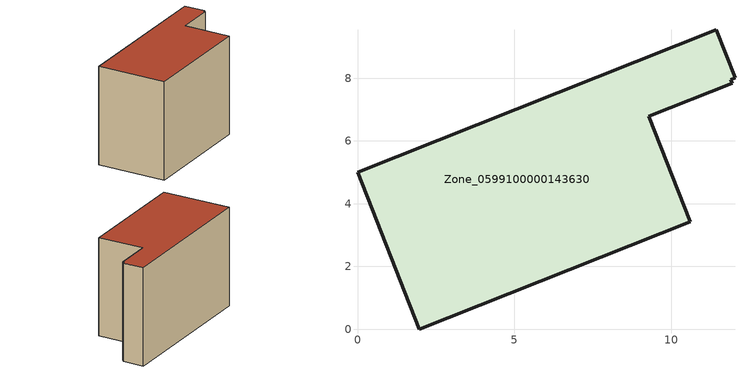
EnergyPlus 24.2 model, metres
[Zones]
Zone_0599100000143630
 floor ground (C_G): 10.61,3.42 1.97,0 0,5.01 11.43,9.54 12.03,8.01 11.9,7.95 11.95,7.83 9.29,6.78 z0
 wall outside (C_F): 11.43,9.54 0,5.01 1.97,0 10.61,3.42 9.29,6.78 11.95,7.83 11.9,7.95 12.03,8.01 11.43,9.54 z0:7.64
 roof outside (C_R): 11.9,7.95 12.03,8.01 11.43,9.54 0,5.01 1.97,0 10.61,3.42 9.29,6.78 11.95,7.83 z7.64
[BUILDING]
Pand.0599100000143630: North Axis=0; Terrain=City; Loads Convergence Tolerance Value=0.04; Temperature Convergence Tolerance Value=0.4; Solar Distribution=FullExterior; Maximum Number of Warmup Days=25; Minimum Number of Warmup Days=1
[Site:Location]
Rotterdam.The.Hague.AP_ZH_NLD Design_Conditions: Latitude=51.96; Longitude=4.45; Time Zone=1; Elevation=-4.5
[SITE:GROUNDTEMPERATURE:BUILDINGSURFACE]
18, 18, 18, 18, 18, 18, 18, 18, 18, 18, 18, 18
[MATERIAL] Thermal Absorptance=0.9; Solar Absorptance=0.7; Visible Absorptance=0.7
Name | Roughness | Thickness | Conductivity | Density | Specific Heat
G.TI.1975-1991 | MediumSmooth | 0.15 | 0.288461 | 540 | 1210
F.TI.1975-1991 | Rough | 0.3 | 0.230769 | 1920 | 840
R.TI.1975-1991 | MediumRough | 0.2 | 0.153846 | 1500 | 1000
[CONSTRUCTION]
C_G: G.TI.1975-1991
C_F: F.TI.1975-1991
C_R: R.TI.1975-1991
[ZONE]
Zone_0599100000143630: Type=1; Multiplier=1; Ceiling Height=Autocalculate; Volume=Autocalculate; Floor Area=autocalculate; Part of Total Floor Area=Yes
[ZONEINFILTRATION:DESIGNFLOWRATE]
Infil_Zone_0599100000143630: Zone or ZoneList or Space or SpaceList=Zone_0599100000143630; Schedule=AlwaysOn; Design Flow Rate Calculation Method=Flow/Area; Flow Rate per Floor Area=0.003; Constant Term Coefficient=1; Temperature Term Coefficient=0; Velocity Term Coefficient=0; Velocity Squared Term Coefficient=0
[HVACTEMPLATE:ZONE:IDEALLOADSAIRSYSTEM]
Zone_0599100000143630: Maximum Heating Supply Air Temperature=50; Minimum Cooling Supply Air Temperature=13; Maximum Heating Supply Air Humidity Ratio=0.0156; Minimum Cooling Supply Air Humidity Ratio=0.0077; Heating Limit=NoLimit; Cooling Limit=NoLimit; Dehumidification Control Type=ConstantSensibleHeatRatio; Cooling Sensible Heat Ratio=0.7; Dehumidification Setpoint=60; Humidification Control Type=None; Humidification Setpoint=30; Outdoor Air Method=None; Outdoor Air Flow Rate per Person=0.00944; Outdoor Air Flow Rate per Zone Floor Area=0; Outdoor Air Flow Rate per Zone=0; Demand Controlled Ventilation Type=None; Outdoor Air Economizer Type=NoEconomizer; Heat Recovery Type=None; Sensible Heat Recovery Effectiveness=0.7; Latent Heat Recovery Effectiveness=0.65
[ZONECONTROL:THERMOSTAT]
ThermostatControl_Zone_0599100000143630: Zone or ZoneList=Zone_0599100000143630; Control Type Schedule=DualSetpointControlType; Control 1=Thermostat_Zone_0599100000143630; Temperature Difference Between Cutout And Setpoint=0
[THERMOSTATSETPOINT:DUALSETPOINT]
Thermostat_Zone_0599100000143630: Heating Setpoint Temperature Schedule=HeatingSetpoint_Zone_0599100000143630; Cooling Setpoint Temperature Schedule=CoolingSetpoint_Zone_0599100000143630
[SCHEDULE:COMPACT]
HeatingSetpoint_Zone_0599100000143630: Through: 12/31, For: AllDays, Until: 24:00, 21
CoolingSetpoint_Zone_0599100000143630: Through: 12/31, For: AllDays, Until: 24:00, 24
DualSetpointControlType: Through: 12/31, For: AllDays, Until: 24:00, 4
AlwaysOn: Through: 12/31, For: AllDays, Until: 24:00, 1
